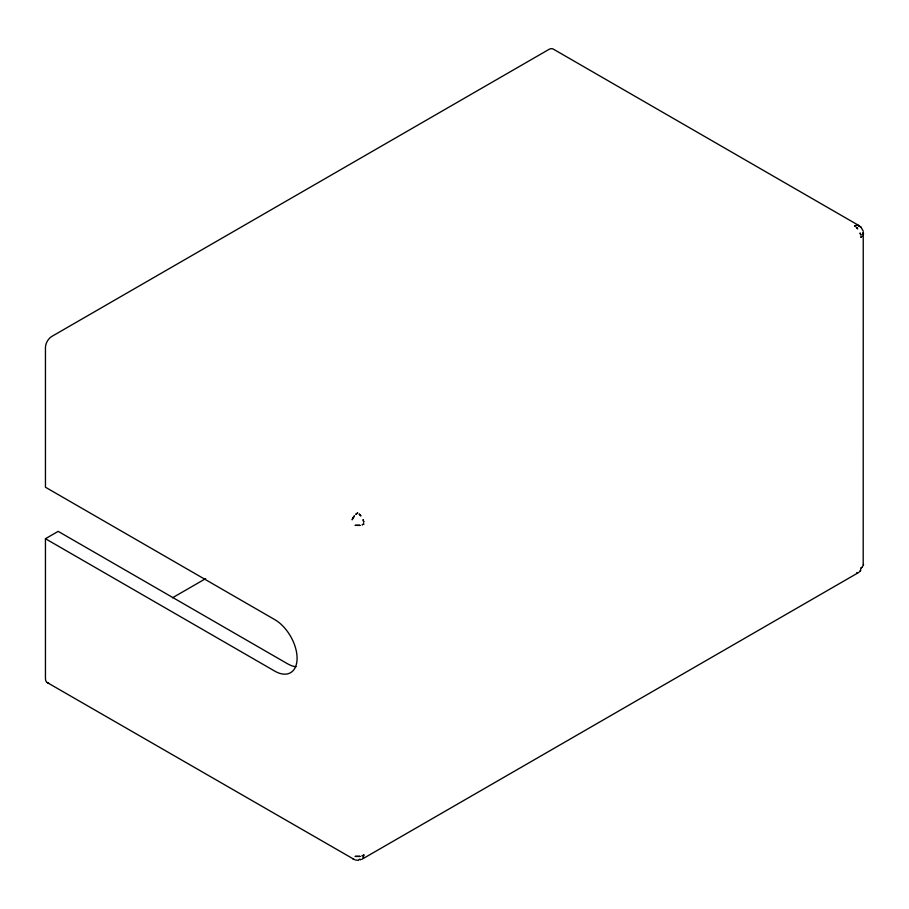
<?xml version="1.0" encoding="UTF-8"?>
<svg xmlns="http://www.w3.org/2000/svg" width="909" height="909" viewBox="0 0 909 909"><rect width="100%" height="100%" fill="white"/><g stroke="black" fill="none" stroke-linecap="round" stroke-linejoin="round"><path stroke-width="1.36" d="M863.55 233.431L863.243 234.783L863.243 232.09L863.198 565.841L863.55 564.466M48.631 683.023A9.01 5.204 -60 0 1 45.45 678.489L45.45 538.719L58.187 531.367L287.539 663.775A31.531 18.203 60 0 0 296.073 666.74M172.483 597.792L205.661 578.635M362.123 859.164L859.05 572.272M358.51 860.334L355.362 860.016M856.812 572.534L857.721 572.681M860.948 227.125L857.721 225.227L860.948 227.125L863.198 231.034M353.112 859.164L354.43 859.573L47.313 682.614M859.05 225.625L553.251 49.075A9.01 5.204 -60 0 0 548.741 49.529L51.824 336.421A9.01 5.204 -60 0 0 45.45 347.454L45.45 487.224L274.802 619.643A31.531 18.203 60 0 1 297.095 658.264A31.531 18.203 60 0 1 274.802 671.137L45.45 538.719M860.709 234.374L860.698 235.079L860.062 232.943L860.709 234.374M363.475 857.357L363.134 858.232L363.77 856.823L363.475 857.357M860.698 569.932L860.062 571.329L860.698 569.932M353.112 517.721L352.101 519.834L354.43 515.801L353.112 517.721M862.346 567.068L860.914 568.148L862.346 567.068M357.623 512.971L355.964 514.176L357.623 512.971M861.971 236.249L860.914 237.113L861.971 236.249M856.187 225.375L854.54 226.08L856.187 225.375M362.714 524.493L362.123 524.834L363.986 524.004L362.714 524.493M363.986 855.039L362.123 855.869L363.986 855.039M359.953 856.392L355.283 856.392L359.953 856.392M359.953 525.357L355.283 525.357L359.953 525.357M360.805 859.573L359.271 859.425L360.805 859.573M856.812 227.614L856.187 227.273L857.721 228.898L856.812 227.614M360.805 515.801L359.271 514.176L360.805 515.801M363.77 521.971L363.134 519.834L363.77 521.971"/></g></svg>
